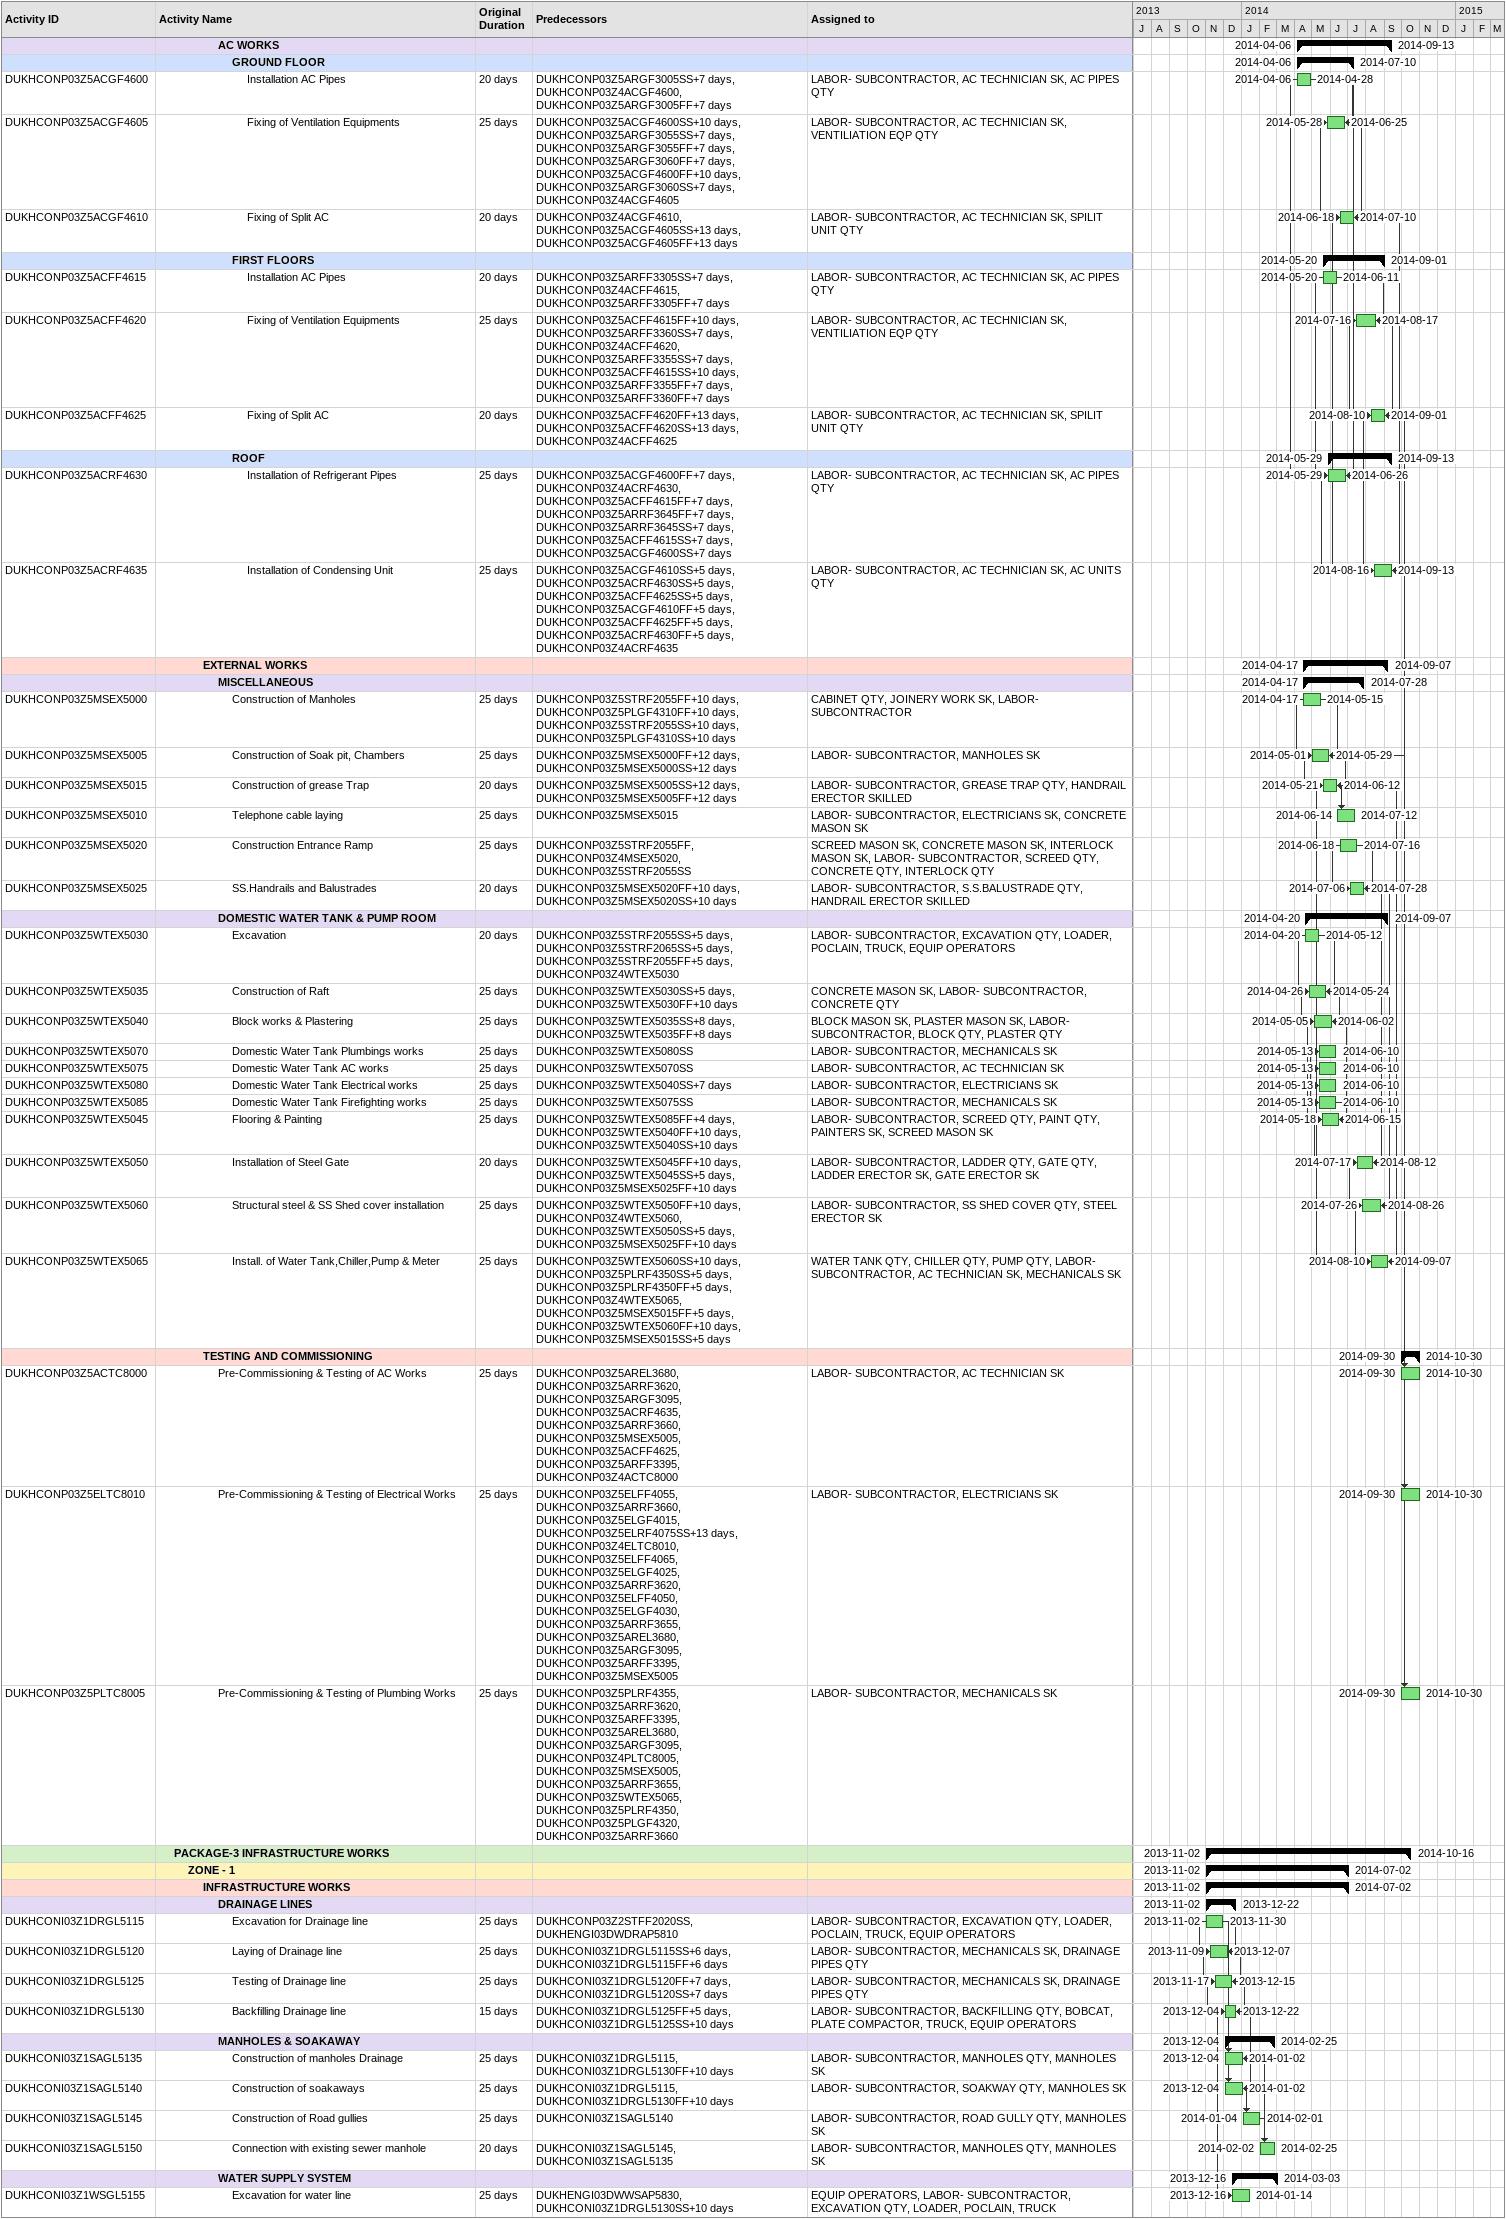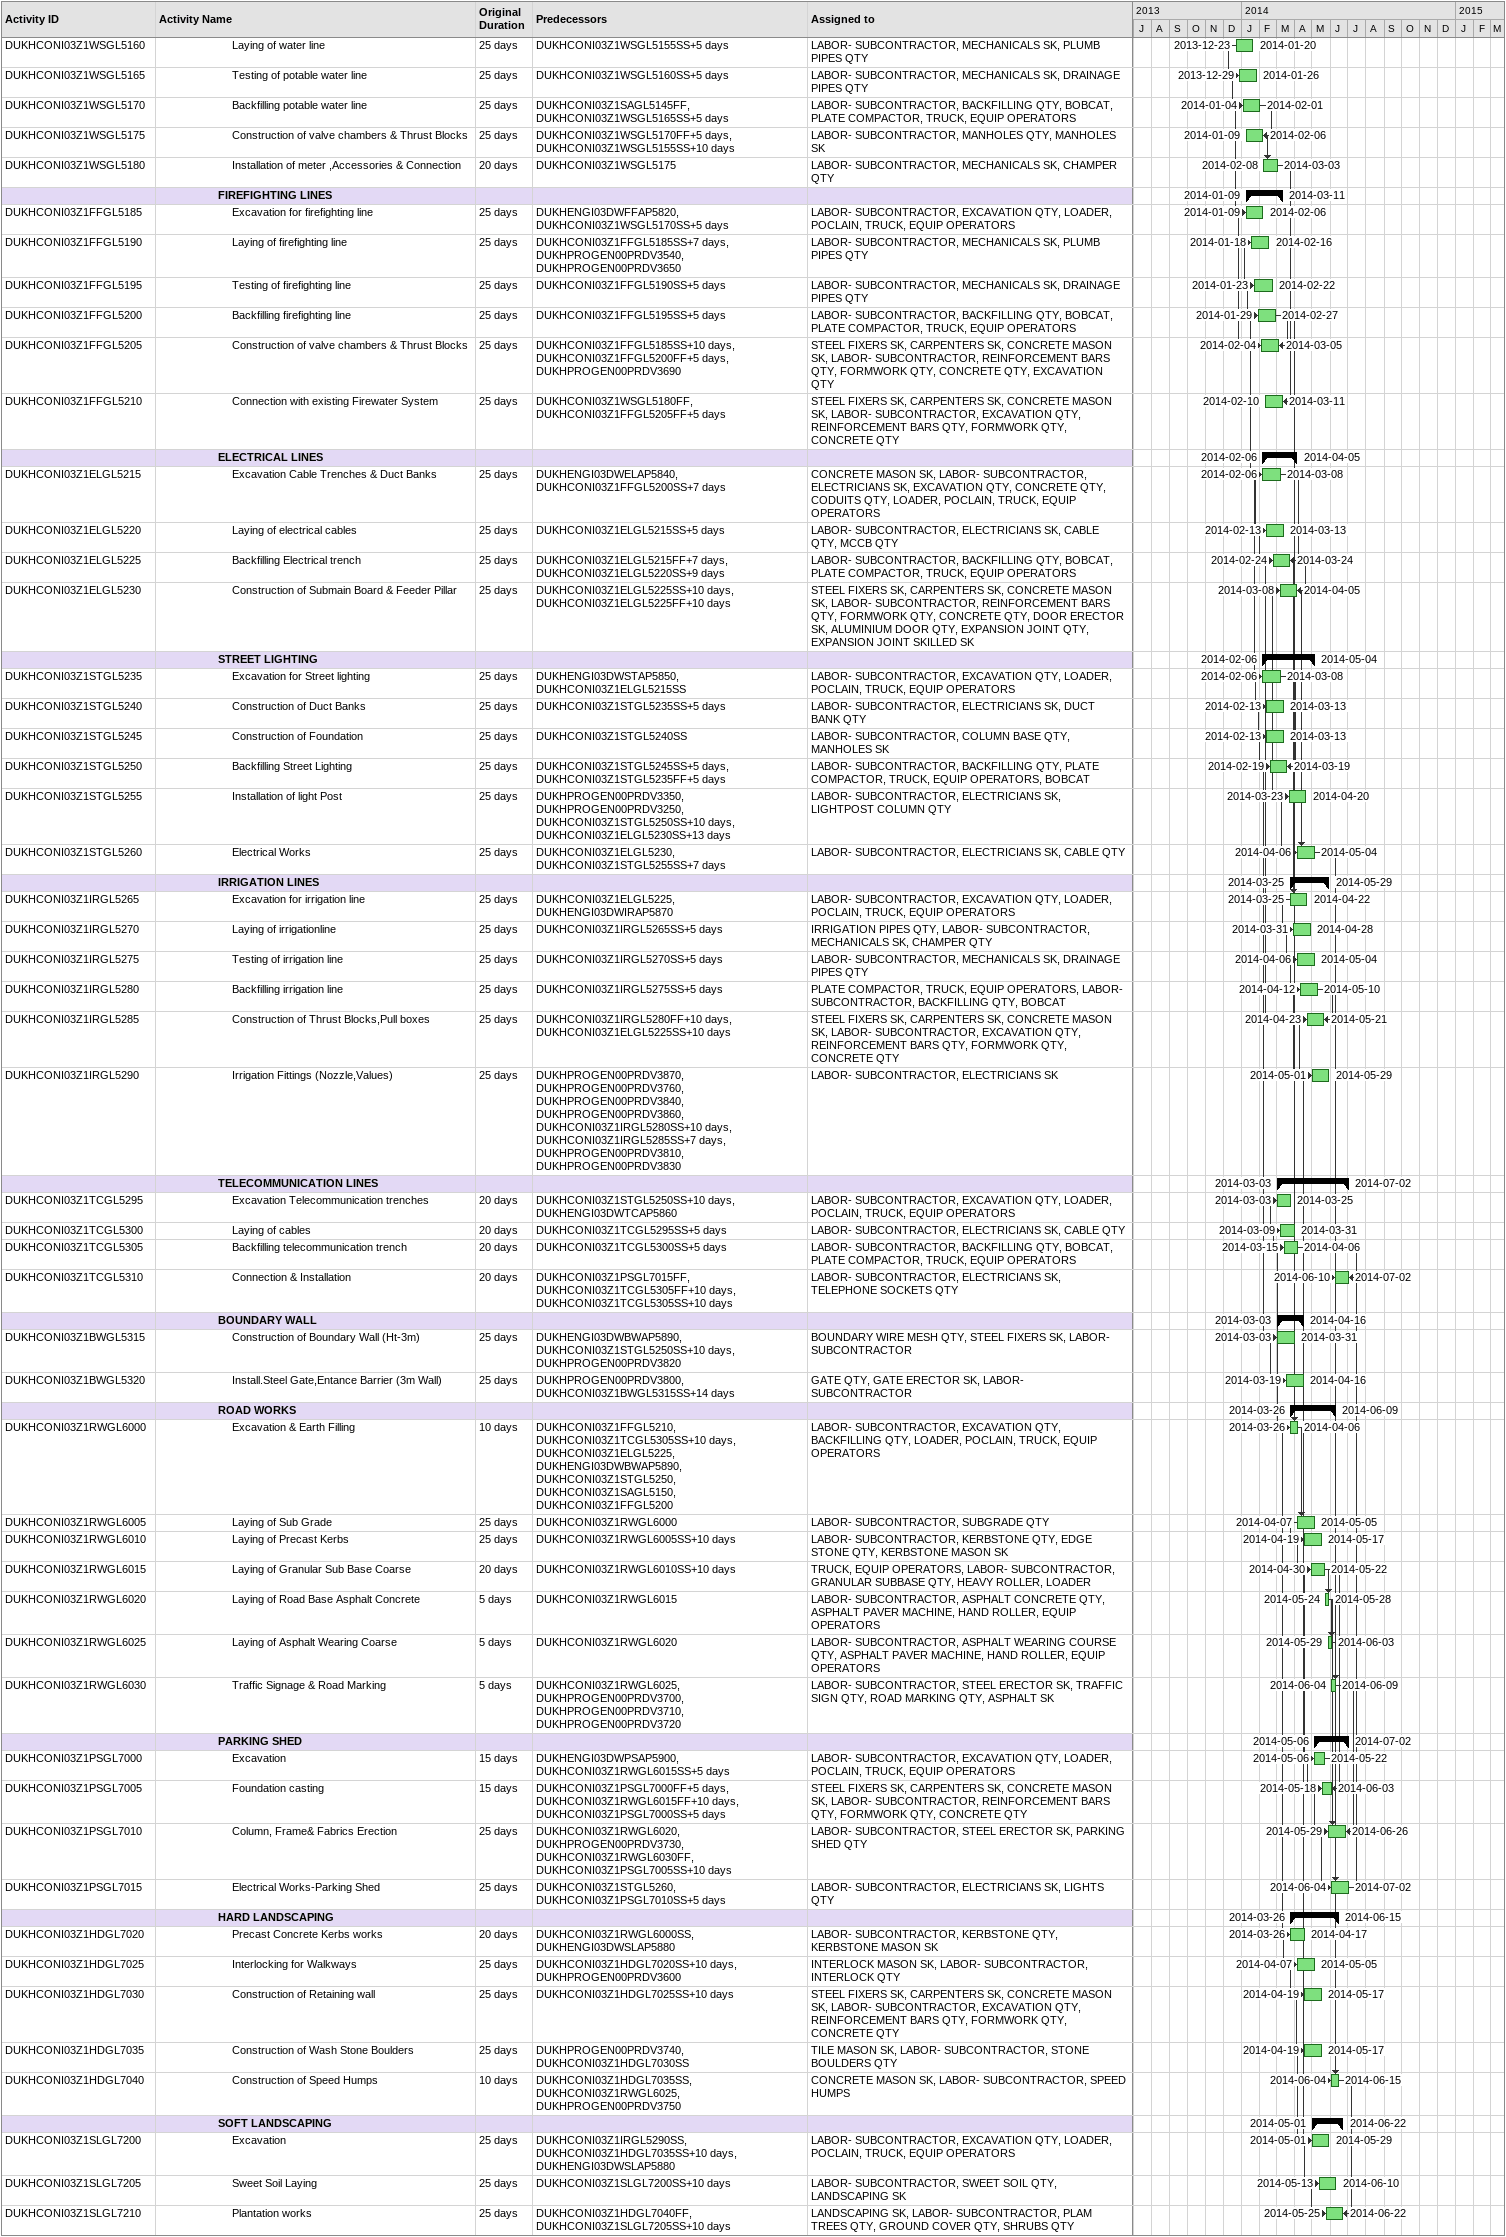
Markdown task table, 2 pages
| ID | Level | Task | Original duration | Start | Finish | Predecessors | Resources |
|---|---|---|---|---|---|---|---|
|  | 5 | **AC WORKS** |  | 2014-04-06 | 2014-09-13 |  |  |
|  | 6 | **GROUND FLOOR** |  | 2014-04-06 | 2014-07-10 |  |  |
| DUKHCONP03Z5ACGF4600 | 7 | Installation AC Pipes | 20d | 2014-04-06 | 2014-04-28 | DUKHCONP03Z5ARGF3005SS+7d, DUKHCONP03Z4ACGF4600, DUKHCONP03Z5ARGF3005FF+7d | LABOR- SUBCONTRACTOR, AC TECHNICIAN SK, AC PIPES QTY |
| DUKHCONP03Z5ACGF4605 | 7 | Fixing of Ventilation Equipments | 25d | 2014-05-28 | 2014-06-25 | DUKHCONP03Z5ACGF4600SS+10d, DUKHCONP03Z5ARGF3055SS+7d, DUKHCONP03Z5ARGF3055FF+7d, DUKHCONP03Z5ARGF3060FF+7d, DUKHCONP03Z5ACGF4600FF+10d, DUKHCONP03Z5ARGF3060SS+7d, DUKHCONP03Z4ACGF4605 | LABOR- SUBCONTRACTOR, AC TECHNICIAN SK, VENTILIATION EQP QTY |
| DUKHCONP03Z5ACGF4610 | 7 | Fixing of Split AC | 20d | 2014-06-18 | 2014-07-10 | DUKHCONP03Z4ACGF4610, DUKHCONP03Z5ACGF4605SS+13d, DUKHCONP03Z5ACGF4605FF+13d | LABOR- SUBCONTRACTOR, AC TECHNICIAN SK, SPILIT UNIT QTY |
|  | 6 | **FIRST FLOORS** |  | 2014-05-20 | 2014-09-01 |  |  |
| DUKHCONP03Z5ACFF4615 | 7 | Installation AC Pipes | 20d | 2014-05-20 | 2014-06-11 | DUKHCONP03Z5ARFF3305SS+7d, DUKHCONP03Z4ACFF4615, DUKHCONP03Z5ARFF3305FF+7d | LABOR- SUBCONTRACTOR, AC TECHNICIAN SK, AC PIPES QTY |
| DUKHCONP03Z5ACFF4620 | 7 | Fixing of Ventilation Equipments | 25d | 2014-07-16 | 2014-08-17 | DUKHCONP03Z5ACFF4615FF+10d, DUKHCONP03Z5ARFF3360SS+7d, DUKHCONP03Z4ACFF4620, DUKHCONP03Z5ARFF3355SS+7d, DUKHCONP03Z5ACFF4615SS+10d, DUKHCONP03Z5ARFF3355FF+7d, DUKHCONP03Z5ARFF3360FF+7d | LABOR- SUBCONTRACTOR, AC TECHNICIAN SK, VENTILIATION EQP QTY |
| DUKHCONP03Z5ACFF4625 | 7 | Fixing of Split AC | 20d | 2014-08-10 | 2014-09-01 | DUKHCONP03Z5ACFF4620FF+13d, DUKHCONP03Z5ACFF4620SS+13d, DUKHCONP03Z4ACFF4625 | LABOR- SUBCONTRACTOR, AC TECHNICIAN SK, SPILIT UNIT QTY |
|  | 6 | **ROOF** |  | 2014-05-29 | 2014-09-13 |  |  |
| DUKHCONP03Z5ACRF4630 | 7 | Installation of Refrigerant Pipes | 25d | 2014-05-29 | 2014-06-26 | DUKHCONP03Z5ACGF4600FF+7d, DUKHCONP03Z4ACRF4630, DUKHCONP03Z5ACFF4615FF+7d, DUKHCONP03Z5ARRF3645FF+7d, DUKHCONP03Z5ARRF3645SS+7d, DUKHCONP03Z5ACFF4615SS+7d, DUKHCONP03Z5ACGF4600SS+7d | LABOR- SUBCONTRACTOR, AC TECHNICIAN SK, AC PIPES QTY |
| DUKHCONP03Z5ACRF4635 | 7 | Installation of Condensing Unit | 25d | 2014-08-16 | 2014-09-13 | DUKHCONP03Z5ACGF4610SS+5d, DUKHCONP03Z5ACRF4630SS+5d, DUKHCONP03Z5ACFF4625SS+5d, DUKHCONP03Z5ACGF4610FF+5d, DUKHCONP03Z5ACFF4625FF+5d, DUKHCONP03Z5ACRF4630FF+5d, DUKHCONP03Z4ACRF4635 | LABOR- SUBCONTRACTOR, AC TECHNICIAN SK, AC UNITS QTY |
|  | 4 | **EXTERNAL WORKS** |  | 2014-04-17 | 2014-09-07 |  |  |
|  | 5 | **MISCELLANEOUS** |  | 2014-04-17 | 2014-07-28 |  |  |
| DUKHCONP03Z5MSEX5000 | 6 | Construction of Manholes | 25d | 2014-04-17 | 2014-05-15 | DUKHCONP03Z5STRF2055FF+10d, DUKHCONP03Z5PLGF4310FF+10d, DUKHCONP03Z5STRF2055SS+10d, DUKHCONP03Z5PLGF4310SS+10d | CABINET QTY, JOINERY WORK SK, LABOR- SUBCONTRACTOR |
| DUKHCONP03Z5MSEX5005 | 6 | Construction of Soak pit, Chambers | 25d | 2014-05-01 | 2014-05-29 | DUKHCONP03Z5MSEX5000FF+12d, DUKHCONP03Z5MSEX5000SS+12d | LABOR- SUBCONTRACTOR, MANHOLES SK |
| DUKHCONP03Z5MSEX5015 | 6 | Construction of grease Trap | 20d | 2014-05-21 | 2014-06-12 | DUKHCONP03Z5MSEX5005SS+12d, DUKHCONP03Z5MSEX5005FF+12d | LABOR- SUBCONTRACTOR, GREASE TRAP QTY, HANDRAIL ERECTOR SKILLED |
| DUKHCONP03Z5MSEX5010 | 6 | Telephone cable laying | 25d | 2014-06-14 | 2014-07-12 | DUKHCONP03Z5MSEX5015 | LABOR- SUBCONTRACTOR, ELECTRICIANS SK, CONCRETE MASON SK |
| DUKHCONP03Z5MSEX5020 | 6 | Construction Entrance Ramp | 25d | 2014-06-18 | 2014-07-16 | DUKHCONP03Z5STRF2055FF, DUKHCONP03Z4MSEX5020, DUKHCONP03Z5STRF2055SS | SCREED MASON SK, CONCRETE MASON SK, INTERLOCK MASON SK, LABOR- SUBCONTRACTOR, SCREED QTY, CONCRETE QTY, INTERLOCK QTY |
| DUKHCONP03Z5MSEX5025 | 6 | SS.Handrails and Balustrades | 20d | 2014-07-06 | 2014-07-28 | DUKHCONP03Z5MSEX5020FF+10d, DUKHCONP03Z5MSEX5020SS+10d | LABOR- SUBCONTRACTOR, S.S.BALUSTRADE QTY, HANDRAIL ERECTOR SKILLED |
|  | 5 | **DOMESTIC WATER TANK & PUMP ROOM** |  | 2014-04-20 | 2014-09-07 |  |  |
| DUKHCONP03Z5WTEX5030 | 6 | Excavation | 20d | 2014-04-20 | 2014-05-12 | DUKHCONP03Z5STRF2055SS+5d, DUKHCONP03Z5STRF2065SS+5d, DUKHCONP03Z5STRF2055FF+5d, DUKHCONP03Z4WTEX5030 | LABOR- SUBCONTRACTOR, EXCAVATION QTY, LOADER, POCLAIN, TRUCK, EQUIP OPERATORS |
| DUKHCONP03Z5WTEX5035 | 6 | Construction of Raft | 25d | 2014-04-26 | 2014-05-24 | DUKHCONP03Z5WTEX5030SS+5d, DUKHCONP03Z5WTEX5030FF+10d | CONCRETE MASON SK, LABOR- SUBCONTRACTOR, CONCRETE QTY |
| DUKHCONP03Z5WTEX5040 | 6 | Block works & Plastering | 25d | 2014-05-05 | 2014-06-02 | DUKHCONP03Z5WTEX5035SS+8d, DUKHCONP03Z5WTEX5035FF+8d | BLOCK MASON SK, PLASTER MASON SK, LABOR- SUBCONTRACTOR, BLOCK QTY, PLASTER QTY |
| DUKHCONP03Z5WTEX5070 | 6 | Domestic Water Tank Plumbings works | 25d | 2014-05-13 | 2014-06-10 | DUKHCONP03Z5WTEX5080SS | LABOR- SUBCONTRACTOR, MECHANICALS SK |
| DUKHCONP03Z5WTEX5075 | 6 | Domestic Water Tank AC works | 25d | 2014-05-13 | 2014-06-10 | DUKHCONP03Z5WTEX5070SS | LABOR- SUBCONTRACTOR, AC TECHNICIAN SK |
| DUKHCONP03Z5WTEX5080 | 6 | Domestic Water Tank Electrical works | 25d | 2014-05-13 | 2014-06-10 | DUKHCONP03Z5WTEX5040SS+7d | LABOR- SUBCONTRACTOR, ELECTRICIANS SK |
| DUKHCONP03Z5WTEX5085 | 6 | Domestic Water Tank Firefighting works | 25d | 2014-05-13 | 2014-06-10 | DUKHCONP03Z5WTEX5075SS | LABOR- SUBCONTRACTOR, MECHANICALS SK |
| DUKHCONP03Z5WTEX5045 | 6 | Flooring & Painting | 25d | 2014-05-18 | 2014-06-15 | DUKHCONP03Z5WTEX5085FF+4d, DUKHCONP03Z5WTEX5040FF+10d, DUKHCONP03Z5WTEX5040SS+10d | LABOR- SUBCONTRACTOR, SCREED QTY, PAINT QTY, PAINTERS SK, SCREED MASON SK |
| DUKHCONP03Z5WTEX5050 | 6 | Installation of Steel Gate | 20d | 2014-07-17 | 2014-08-12 | DUKHCONP03Z5WTEX5045FF+10d, DUKHCONP03Z5WTEX5045SS+5d, DUKHCONP03Z5MSEX5025FF+10d | LABOR- SUBCONTRACTOR, LADDER QTY, GATE QTY, LADDER ERECTOR SK, GATE ERECTOR SK |
| DUKHCONP03Z5WTEX5060 | 6 | Structural steel & SS Shed cover installation | 25d | 2014-07-26 | 2014-08-26 | DUKHCONP03Z5WTEX5050FF+10d, DUKHCONP03Z4WTEX5060, DUKHCONP03Z5WTEX5050SS+5d, DUKHCONP03Z5MSEX5025FF+10d | LABOR- SUBCONTRACTOR, SS SHED COVER QTY, STEEL ERECTOR SK |
| DUKHCONP03Z5WTEX5065 | 6 | Install. of Water Tank,Chiller,Pump & Meter | 25d | 2014-08-10 | 2014-09-07 | DUKHCONP03Z5WTEX5060SS+10d, DUKHCONP03Z5PLRF4350SS+5d, DUKHCONP03Z5PLRF4350FF+5d, DUKHCONP03Z4WTEX5065, DUKHCONP03Z5MSEX5015FF+5d, DUKHCONP03Z5WTEX5060FF+10d, DUKHCONP03Z5MSEX5015SS+5d | WATER TANK QTY, CHILLER QTY, PUMP QTY, LABOR- SUBCONTRACTOR, AC TECHNICIAN SK, MECHANICALS SK |
|  | 4 | **TESTING AND COMMISSIONING** |  | 2014-09-30 | 2014-10-30 |  |  |
| DUKHCONP03Z5ACTC8000 | 5 | Pre-Commissioning & Testing of AC Works | 25d | 2014-09-30 | 2014-10-30 | DUKHCONP03Z5AREL3680, DUKHCONP03Z5ARRF3620, DUKHCONP03Z5ARGF3095, DUKHCONP03Z5ACRF4635, DUKHCONP03Z5ARRF3660, DUKHCONP03Z5MSEX5005, DUKHCONP03Z5ACFF4625, DUKHCONP03Z5ARFF3395, DUKHCONP03Z4ACTC8000 | LABOR- SUBCONTRACTOR, AC TECHNICIAN SK |
| DUKHCONP03Z5ELTC8010 | 5 | Pre-Commissioning & Testing of Electrical Works | 25d | 2014-09-30 | 2014-10-30 | DUKHCONP03Z5ELFF4055, DUKHCONP03Z5ARRF3660, DUKHCONP03Z5ELGF4015, DUKHCONP03Z5ELRF4075SS+13d, DUKHCONP03Z4ELTC8010, DUKHCONP03Z5ELFF4065, DUKHCONP03Z5ELGF4025, DUKHCONP03Z5ARRF3620, DUKHCONP03Z5ELFF4050, DUKHCONP03Z5ELGF4030, DUKHCONP03Z5ARRF3655, DUKHCONP03Z5AREL3680, DUKHCONP03Z5ARGF3095, DUKHCONP03Z5ARFF3395, DUKHCONP03Z5MSEX5005 | LABOR- SUBCONTRACTOR, ELECTRICIANS SK |
| DUKHCONP03Z5PLTC8005 | 5 | Pre-Commissioning & Testing of Plumbing Works | 25d | 2014-09-30 | 2014-10-30 | DUKHCONP03Z5PLRF4355, DUKHCONP03Z5ARRF3620, DUKHCONP03Z5ARFF3395, DUKHCONP03Z5AREL3680, DUKHCONP03Z5ARGF3095, DUKHCONP03Z4PLTC8005, DUKHCONP03Z5MSEX5005, DUKHCONP03Z5ARRF3655, DUKHCONP03Z5WTEX5065, DUKHCONP03Z5PLRF4350, DUKHCONP03Z5PLGF4320, DUKHCONP03Z5ARRF3660 | LABOR- SUBCONTRACTOR, MECHANICALS SK |
|  | 2 | **PACKAGE-3 INFRASTRUCTURE WORKS** |  | 2013-11-02 | 2014-10-16 |  |  |
|  | 3 | **ZONE - 1** |  | 2013-11-02 | 2014-07-02 |  |  |
|  | 4 | **INFRASTRUCTURE WORKS** |  | 2013-11-02 | 2014-07-02 |  |  |
|  | 5 | **DRAINAGE LINES** |  | 2013-11-02 | 2013-12-22 |  |  |
| DUKHCONI03Z1DRGL5115 | 6 | Excavation for Drainage line | 25d | 2013-11-02 | 2013-11-30 | DUKHCONP03Z2STFF2020SS, DUKHENGI03DWDRAP5810 | LABOR- SUBCONTRACTOR, EXCAVATION QTY, LOADER, POCLAIN, TRUCK, EQUIP OPERATORS |
| DUKHCONI03Z1DRGL5120 | 6 | Laying of Drainage line | 25d | 2013-11-09 | 2013-12-07 | DUKHCONI03Z1DRGL5115SS+6d, DUKHCONI03Z1DRGL5115FF+6d | LABOR- SUBCONTRACTOR, MECHANICALS SK, DRAINAGE PIPES QTY |
| DUKHCONI03Z1DRGL5125 | 6 | Testing of Drainage line | 25d | 2013-11-17 | 2013-12-15 | DUKHCONI03Z1DRGL5120FF+7d, DUKHCONI03Z1DRGL5120SS+7d | LABOR- SUBCONTRACTOR, MECHANICALS SK, DRAINAGE PIPES QTY |
| DUKHCONI03Z1DRGL5130 | 6 | Backfilling Drainage line | 15d | 2013-12-04 | 2013-12-22 | DUKHCONI03Z1DRGL5125FF+5d, DUKHCONI03Z1DRGL5125SS+10d | LABOR- SUBCONTRACTOR, BACKFILLING QTY, BOBCAT, PLATE COMPACTOR, TRUCK, EQUIP OPERATORS |
|  | 5 | **MANHOLES & SOAKAWAY** |  | 2013-12-04 | 2014-02-25 |  |  |
| DUKHCONI03Z1SAGL5135 | 6 | Construction of manholes Drainage | 25d | 2013-12-04 | 2014-01-02 | DUKHCONI03Z1DRGL5115, DUKHCONI03Z1DRGL5130FF+10d | LABOR- SUBCONTRACTOR, MANHOLES QTY, MANHOLES SK |
| DUKHCONI03Z1SAGL5140 | 6 | Construction of soakaways | 25d | 2013-12-04 | 2014-01-02 | DUKHCONI03Z1DRGL5115, DUKHCONI03Z1DRGL5130FF+10d | LABOR- SUBCONTRACTOR, SOAKWAY QTY, MANHOLES SK |
| DUKHCONI03Z1SAGL5145 | 6 | Construction of Road gullies | 25d | 2014-01-04 | 2014-02-01 | DUKHCONI03Z1SAGL5140 | LABOR- SUBCONTRACTOR, ROAD GULLY QTY, MANHOLES SK |
| DUKHCONI03Z1SAGL5150 | 6 | Connection with existing sewer manhole | 20d | 2014-02-02 | 2014-02-25 | DUKHCONI03Z1SAGL5145, DUKHCONI03Z1SAGL5135 | LABOR- SUBCONTRACTOR, MANHOLES QTY, MANHOLES SK |
|  | 5 | **WATER SUPPLY SYSTEM** |  | 2013-12-16 | 2014-03-03 |  |  |
| DUKHCONI03Z1WSGL5155 | 6 | Excavation for water line | 25d | 2013-12-16 | 2014-01-14 | DUKHENGI03DWWSAP5830, DUKHCONI03Z1DRGL5130SS+10d | EQUIP OPERATORS, LABOR- SUBCONTRACTOR, EXCAVATION QTY, LOADER, POCLAIN, TRUCK |
| DUKHCONI03Z1WSGL5160 | 6 | Laying of water line | 25d | 2013-12-23 | 2014-01-20 | DUKHCONI03Z1WSGL5155SS+5d | LABOR- SUBCONTRACTOR, MECHANICALS SK, PLUMB PIPES QTY |
| DUKHCONI03Z1WSGL5165 | 6 | Testing of potable water line | 25d | 2013-12-29 | 2014-01-26 | DUKHCONI03Z1WSGL5160SS+5d | LABOR- SUBCONTRACTOR, MECHANICALS SK, DRAINAGE PIPES QTY |
| DUKHCONI03Z1WSGL5170 | 6 | Backfilling potable water line | 25d | 2014-01-04 | 2014-02-01 | DUKHCONI03Z1SAGL5145FF, DUKHCONI03Z1WSGL5165SS+5d | LABOR- SUBCONTRACTOR, BACKFILLING QTY, BOBCAT, PLATE COMPACTOR, TRUCK, EQUIP OPERATORS |
| DUKHCONI03Z1WSGL5175 | 6 | Construction of valve chambers & Thrust Blocks | 25d | 2014-01-09 | 2014-02-06 | DUKHCONI03Z1WSGL5170FF+5d, DUKHCONI03Z1WSGL5155SS+10d | LABOR- SUBCONTRACTOR, MANHOLES QTY, MANHOLES SK |
| DUKHCONI03Z1WSGL5180 | 6 | Installation of meter ,Accessories & Connection | 20d | 2014-02-08 | 2014-03-03 | DUKHCONI03Z1WSGL5175 | LABOR- SUBCONTRACTOR, MECHANICALS SK, CHAMPER QTY |
|  | 5 | **FIREFIGHTING LINES** |  | 2014-01-09 | 2014-03-11 |  |  |
| DUKHCONI03Z1FFGL5185 | 6 | Excavation for firefighting line | 25d | 2014-01-09 | 2014-02-06 | DUKHENGI03DWFFAP5820, DUKHCONI03Z1WSGL5170SS+5d | LABOR- SUBCONTRACTOR, EXCAVATION QTY, LOADER, POCLAIN, TRUCK, EQUIP OPERATORS |
| DUKHCONI03Z1FFGL5190 | 6 | Laying of firefighting line | 25d | 2014-01-18 | 2014-02-16 | DUKHCONI03Z1FFGL5185SS+7d, DUKHPROGEN00PRDV3540, DUKHPROGEN00PRDV3650 | LABOR- SUBCONTRACTOR, MECHANICALS SK, PLUMB PIPES QTY |
| DUKHCONI03Z1FFGL5195 | 6 | Testing of firefighting line | 25d | 2014-01-23 | 2014-02-22 | DUKHCONI03Z1FFGL5190SS+5d | LABOR- SUBCONTRACTOR, MECHANICALS SK, DRAINAGE PIPES QTY |
| DUKHCONI03Z1FFGL5200 | 6 | Backfilling firefighting line | 25d | 2014-01-29 | 2014-02-27 | DUKHCONI03Z1FFGL5195SS+5d | LABOR- SUBCONTRACTOR, BACKFILLING QTY, BOBCAT, PLATE COMPACTOR, TRUCK, EQUIP OPERATORS |
| DUKHCONI03Z1FFGL5205 | 6 | Construction of valve chambers & Thrust Blocks | 25d | 2014-02-04 | 2014-03-05 | DUKHCONI03Z1FFGL5185SS+10d, DUKHCONI03Z1FFGL5200FF+5d, DUKHPROGEN00PRDV3690 | STEEL FIXERS SK, CARPENTERS SK, CONCRETE MASON SK, LABOR- SUBCONTRACTOR, REINFORCEMENT BARS QTY, FORMWORK QTY, CONCRETE QTY, EXCAVATION QTY |
| DUKHCONI03Z1FFGL5210 | 6 | Connection with existing Firewater System | 25d | 2014-02-10 | 2014-03-11 | DUKHCONI03Z1WSGL5180FF, DUKHCONI03Z1FFGL5205FF+5d | STEEL FIXERS SK, CARPENTERS SK, CONCRETE MASON SK, LABOR- SUBCONTRACTOR, EXCAVATION QTY, REINFORCEMENT BARS QTY, FORMWORK QTY, CONCRETE QTY |
|  | 5 | **ELECTRICAL LINES** |  | 2014-02-06 | 2014-04-05 |  |  |
| DUKHCONI03Z1ELGL5215 | 6 | Excavation Cable Trenches & Duct Banks | 25d | 2014-02-06 | 2014-03-08 | DUKHENGI03DWELAP5840, DUKHCONI03Z1FFGL5200SS+7d | CONCRETE MASON SK, LABOR- SUBCONTRACTOR, ELECTRICIANS SK, EXCAVATION QTY, CONCRETE QTY, CODUITS QTY, LOADER, POCLAIN, TRUCK, EQUIP OPERATORS |
| DUKHCONI03Z1ELGL5220 | 6 | Laying of electrical cables | 25d | 2014-02-13 | 2014-03-13 | DUKHCONI03Z1ELGL5215SS+5d | LABOR- SUBCONTRACTOR, ELECTRICIANS SK, CABLE QTY, MCCB QTY |
| DUKHCONI03Z1ELGL5225 | 6 | Backfilling Electrical trench | 25d | 2014-02-24 | 2014-03-24 | DUKHCONI03Z1ELGL5215FF+7d, DUKHCONI03Z1ELGL5220SS+9d | LABOR- SUBCONTRACTOR, BACKFILLING QTY, BOBCAT, PLATE COMPACTOR, TRUCK, EQUIP OPERATORS |
| DUKHCONI03Z1ELGL5230 | 6 | Construction of Submain Board & Feeder Pillar | 25d | 2014-03-08 | 2014-04-05 | DUKHCONI03Z1ELGL5225SS+10d, DUKHCONI03Z1ELGL5225FF+10d | STEEL FIXERS SK, CARPENTERS SK, CONCRETE MASON SK, LABOR- SUBCONTRACTOR, REINFORCEMENT BARS QTY, FORMWORK QTY, CONCRETE QTY, DOOR ERECTOR SK, ALUMINIUM DOOR QTY, EXPANSION JOINT QTY, EXPANSION JOINT SKILLED SK |
|  | 5 | **STREET LIGHTING** |  | 2014-02-06 | 2014-05-04 |  |  |
| DUKHCONI03Z1STGL5235 | 6 | Excavation for Street lighting | 25d | 2014-02-06 | 2014-03-08 | DUKHENGI03DWSTAP5850, DUKHCONI03Z1ELGL5215SS | LABOR- SUBCONTRACTOR, EXCAVATION QTY, LOADER, POCLAIN, TRUCK, EQUIP OPERATORS |
| DUKHCONI03Z1STGL5240 | 6 | Construction of Duct Banks | 25d | 2014-02-13 | 2014-03-13 | DUKHCONI03Z1STGL5235SS+5d | LABOR- SUBCONTRACTOR, ELECTRICIANS SK, DUCT BANK QTY |
| DUKHCONI03Z1STGL5245 | 6 | Construction of Foundation | 25d | 2014-02-13 | 2014-03-13 | DUKHCONI03Z1STGL5240SS | LABOR- SUBCONTRACTOR, COLUMN BASE QTY, MANHOLES SK |
| DUKHCONI03Z1STGL5250 | 6 | Backfilling Street Lighting | 25d | 2014-02-19 | 2014-03-19 | DUKHCONI03Z1STGL5245SS+5d, DUKHCONI03Z1STGL5235FF+5d | LABOR- SUBCONTRACTOR, BACKFILLING QTY, PLATE COMPACTOR, TRUCK, EQUIP OPERATORS, BOBCAT |
| DUKHCONI03Z1STGL5255 | 6 | Installation of light Post | 25d | 2014-03-23 | 2014-04-20 | DUKHPROGEN00PRDV3350, DUKHPROGEN00PRDV3250, DUKHCONI03Z1STGL5250SS+10d, DUKHCONI03Z1ELGL5230SS+13d | LABOR- SUBCONTRACTOR, ELECTRICIANS SK, LIGHTPOST COLUMN QTY |
| DUKHCONI03Z1STGL5260 | 6 | Electrical Works | 25d | 2014-04-06 | 2014-05-04 | DUKHCONI03Z1ELGL5230, DUKHCONI03Z1STGL5255SS+7d | LABOR- SUBCONTRACTOR, ELECTRICIANS SK, CABLE QTY |
|  | 5 | **IRRIGATION LINES** |  | 2014-03-25 | 2014-05-29 |  |  |
| DUKHCONI03Z1IRGL5265 | 6 | Excavation for irrigation line | 25d | 2014-03-25 | 2014-04-22 | DUKHCONI03Z1ELGL5225, DUKHENGI03DWIRAP5870 | LABOR- SUBCONTRACTOR, EXCAVATION QTY, LOADER, POCLAIN, TRUCK, EQUIP OPERATORS |
| DUKHCONI03Z1IRGL5270 | 6 | Laying of irrigationline | 25d | 2014-03-31 | 2014-04-28 | DUKHCONI03Z1IRGL5265SS+5d | IRRIGATION PIPES QTY, LABOR- SUBCONTRACTOR, MECHANICALS SK, CHAMPER QTY |
| DUKHCONI03Z1IRGL5275 | 6 | Testing of irrigation line | 25d | 2014-04-06 | 2014-05-04 | DUKHCONI03Z1IRGL5270SS+5d | LABOR- SUBCONTRACTOR, MECHANICALS SK, DRAINAGE PIPES QTY |
| DUKHCONI03Z1IRGL5280 | 6 | Backfilling irrigation line | 25d | 2014-04-12 | 2014-05-10 | DUKHCONI03Z1IRGL5275SS+5d | PLATE COMPACTOR, TRUCK, EQUIP OPERATORS, LABOR- SUBCONTRACTOR, BACKFILLING QTY, BOBCAT |
| DUKHCONI03Z1IRGL5285 | 6 | Construction of Thrust Blocks,Pull boxes | 25d | 2014-04-23 | 2014-05-21 | DUKHCONI03Z1IRGL5280FF+10d, DUKHCONI03Z1ELGL5225SS+10d | STEEL FIXERS SK, CARPENTERS SK, CONCRETE MASON SK, LABOR- SUBCONTRACTOR, EXCAVATION QTY, REINFORCEMENT BARS QTY, FORMWORK QTY, CONCRETE QTY |
| DUKHCONI03Z1IRGL5290 | 6 | Irrigation Fittings (Nozzle,Values) | 25d | 2014-05-01 | 2014-05-29 | DUKHPROGEN00PRDV3870, DUKHPROGEN00PRDV3760, DUKHPROGEN00PRDV3840, DUKHPROGEN00PRDV3860, DUKHCONI03Z1IRGL5280SS+10d, DUKHCONI03Z1IRGL5285SS+7d, DUKHPROGEN00PRDV3810, DUKHPROGEN00PRDV3830 | LABOR- SUBCONTRACTOR, ELECTRICIANS SK |
|  | 5 | **TELECOMMUNICATION LINES** |  | 2014-03-03 | 2014-07-02 |  |  |
| DUKHCONI03Z1TCGL5295 | 6 | Excavation Telecommunication trenches | 20d | 2014-03-03 | 2014-03-25 | DUKHCONI03Z1STGL5250SS+10d, DUKHENGI03DWTCAP5860 | LABOR- SUBCONTRACTOR, EXCAVATION QTY, LOADER, POCLAIN, TRUCK, EQUIP OPERATORS |
| DUKHCONI03Z1TCGL5300 | 6 | Laying of cables | 20d | 2014-03-09 | 2014-03-31 | DUKHCONI03Z1TCGL5295SS+5d | LABOR- SUBCONTRACTOR, ELECTRICIANS SK, CABLE QTY |
| DUKHCONI03Z1TCGL5305 | 6 | Backfilling telecommunication trench | 20d | 2014-03-15 | 2014-04-06 | DUKHCONI03Z1TCGL5300SS+5d | LABOR- SUBCONTRACTOR, BACKFILLING QTY, BOBCAT, PLATE COMPACTOR, TRUCK, EQUIP OPERATORS |
| DUKHCONI03Z1TCGL5310 | 6 | Connection & Installation | 20d | 2014-06-10 | 2014-07-02 | DUKHCONI03Z1PSGL7015FF, DUKHCONI03Z1TCGL5305FF+10d, DUKHCONI03Z1TCGL5305SS+10d | LABOR- SUBCONTRACTOR, ELECTRICIANS SK, TELEPHONE SOCKETS QTY |
|  | 5 | **BOUNDARY WALL** |  | 2014-03-03 | 2014-04-16 |  |  |
| DUKHCONI03Z1BWGL5315 | 6 | Construction of Boundary Wall (Ht-3m) | 25d | 2014-03-03 | 2014-03-31 | DUKHENGI03DWBWAP5890, DUKHCONI03Z1STGL5250SS+10d, DUKHPROGEN00PRDV3820 | BOUNDARY WIRE MESH QTY, STEEL FIXERS SK, LABOR- SUBCONTRACTOR |
| DUKHCONI03Z1BWGL5320 | 6 | Install.Steel Gate,Entance Barrier (3m Wall) | 25d | 2014-03-19 | 2014-04-16 | DUKHPROGEN00PRDV3800, DUKHCONI03Z1BWGL5315SS+14d | GATE QTY, GATE ERECTOR SK, LABOR- SUBCONTRACTOR |
|  | 5 | **ROAD WORKS** |  | 2014-03-26 | 2014-06-09 |  |  |
| DUKHCONI03Z1RWGL6000 | 6 | Excavation & Earth Filling | 10d | 2014-03-26 | 2014-04-06 | DUKHCONI03Z1FFGL5210, DUKHCONI03Z1TCGL5305SS+10d, DUKHCONI03Z1ELGL5225, DUKHENGI03DWBWAP5890, DUKHCONI03Z1STGL5250, DUKHCONI03Z1SAGL5150, DUKHCONI03Z1FFGL5200 | LABOR- SUBCONTRACTOR, EXCAVATION QTY, BACKFILLING QTY, LOADER, POCLAIN, TRUCK, EQUIP OPERATORS |
| DUKHCONI03Z1RWGL6005 | 6 | Laying of Sub Grade | 25d | 2014-04-07 | 2014-05-05 | DUKHCONI03Z1RWGL6000 | LABOR- SUBCONTRACTOR, SUBGRADE QTY |
| DUKHCONI03Z1RWGL6010 | 6 | Laying of Precast Kerbs | 25d | 2014-04-19 | 2014-05-17 | DUKHCONI03Z1RWGL6005SS+10d | LABOR- SUBCONTRACTOR, KERBSTONE QTY, EDGE STONE QTY, KERBSTONE MASON SK |
| DUKHCONI03Z1RWGL6015 | 6 | Laying of Granular Sub Base Coarse | 20d | 2014-04-30 | 2014-05-22 | DUKHCONI03Z1RWGL6010SS+10d | TRUCK, EQUIP OPERATORS, LABOR- SUBCONTRACTOR, GRANULAR SUBBASE QTY, HEAVY ROLLER, LOADER |
| DUKHCONI03Z1RWGL6020 | 6 | Laying of Road Base Asphalt Concrete | 5d | 2014-05-24 | 2014-05-28 | DUKHCONI03Z1RWGL6015 | LABOR- SUBCONTRACTOR, ASPHALT CONCRETE QTY, ASPHALT PAVER MACHINE, HAND ROLLER, EQUIP OPERATORS |
| DUKHCONI03Z1RWGL6025 | 6 | Laying of Asphalt Wearing Coarse | 5d | 2014-05-29 | 2014-06-03 | DUKHCONI03Z1RWGL6020 | LABOR- SUBCONTRACTOR, ASPHALT WEARING COURSE QTY, ASPHALT PAVER MACHINE, HAND ROLLER, EQUIP OPERATORS |
| DUKHCONI03Z1RWGL6030 | 6 | Traffic Signage & Road Marking | 5d | 2014-06-04 | 2014-06-09 | DUKHCONI03Z1RWGL6025, DUKHPROGEN00PRDV3700, DUKHPROGEN00PRDV3710, DUKHPROGEN00PRDV3720 | LABOR- SUBCONTRACTOR, STEEL ERECTOR SK, TRAFFIC SIGN QTY, ROAD MARKING QTY, ASPHALT SK |
|  | 5 | **PARKING SHED** |  | 2014-05-06 | 2014-07-02 |  |  |
| DUKHCONI03Z1PSGL7000 | 6 | Excavation | 15d | 2014-05-06 | 2014-05-22 | DUKHENGI03DWPSAP5900, DUKHCONI03Z1RWGL6015SS+5d | LABOR- SUBCONTRACTOR, EXCAVATION QTY, LOADER, POCLAIN, TRUCK, EQUIP OPERATORS |
| DUKHCONI03Z1PSGL7005 | 6 | Foundation casting | 15d | 2014-05-18 | 2014-06-03 | DUKHCONI03Z1PSGL7000FF+5d, DUKHCONI03Z1RWGL6015FF+10d, DUKHCONI03Z1PSGL7000SS+5d | STEEL FIXERS SK, CARPENTERS SK, CONCRETE MASON SK, LABOR- SUBCONTRACTOR, REINFORCEMENT BARS QTY, FORMWORK QTY, CONCRETE QTY |
| DUKHCONI03Z1PSGL7010 | 6 | Column, Frame& Fabrics Erection | 25d | 2014-05-29 | 2014-06-26 | DUKHCONI03Z1RWGL6020, DUKHPROGEN00PRDV3730, DUKHCONI03Z1RWGL6030FF, DUKHCONI03Z1PSGL7005SS+10d | LABOR- SUBCONTRACTOR, STEEL ERECTOR SK, PARKING SHED QTY |
| DUKHCONI03Z1PSGL7015 | 6 | Electrical Works-Parking Shed | 25d | 2014-06-04 | 2014-07-02 | DUKHCONI03Z1STGL5260, DUKHCONI03Z1PSGL7010SS+5d | LABOR- SUBCONTRACTOR, ELECTRICIANS SK, LIGHTS QTY |
|  | 5 | **HARD LANDSCAPING** |  | 2014-03-26 | 2014-06-15 |  |  |
| DUKHCONI03Z1HDGL7020 | 6 | Precast Concrete Kerbs works | 20d | 2014-03-26 | 2014-04-17 | DUKHCONI03Z1RWGL6000SS, DUKHENGI03DWSLAP5880 | LABOR- SUBCONTRACTOR, KERBSTONE QTY, KERBSTONE MASON SK |
| DUKHCONI03Z1HDGL7025 | 6 | Interlocking for Walkways | 25d | 2014-04-07 | 2014-05-05 | DUKHCONI03Z1HDGL7020SS+10d, DUKHPROGEN00PRDV3600 | INTERLOCK MASON SK, LABOR- SUBCONTRACTOR, INTERLOCK QTY |
| DUKHCONI03Z1HDGL7030 | 6 | Construction of Retaining wall | 25d | 2014-04-19 | 2014-05-17 | DUKHCONI03Z1HDGL7025SS+10d | STEEL FIXERS SK, CARPENTERS SK, CONCRETE MASON SK, LABOR- SUBCONTRACTOR, EXCAVATION QTY, REINFORCEMENT BARS QTY, FORMWORK QTY, CONCRETE QTY |
| DUKHCONI03Z1HDGL7035 | 6 | Construction of Wash Stone Boulders | 25d | 2014-04-19 | 2014-05-17 | DUKHPROGEN00PRDV3740, DUKHCONI03Z1HDGL7030SS | TILE MASON SK, LABOR- SUBCONTRACTOR, STONE BOULDERS QTY |
| DUKHCONI03Z1HDGL7040 | 6 | Construction of Speed Humps | 10d | 2014-06-04 | 2014-06-15 | DUKHCONI03Z1HDGL7035SS, DUKHCONI03Z1RWGL6025, DUKHPROGEN00PRDV3750 | CONCRETE MASON SK, LABOR- SUBCONTRACTOR, SPEED HUMPS |
|  | 5 | **SOFT LANDSCAPING** |  | 2014-05-01 | 2014-06-22 |  |  |
| DUKHCONI03Z1SLGL7200 | 6 | Excavation | 25d | 2014-05-01 | 2014-05-29 | DUKHCONI03Z1IRGL5290SS, DUKHCONI03Z1HDGL7035SS+10d, DUKHENGI03DWSLAP5880 | LABOR- SUBCONTRACTOR, EXCAVATION QTY, LOADER, POCLAIN, TRUCK, EQUIP OPERATORS |
| DUKHCONI03Z1SLGL7205 | 6 | Sweet Soil Laying | 25d | 2014-05-13 | 2014-06-10 | DUKHCONI03Z1SLGL7200SS+10d | LABOR- SUBCONTRACTOR, SWEET SOIL QTY, LANDSCAPING SK |
| DUKHCONI03Z1SLGL7210 | 6 | Plantation works | 25d | 2014-05-25 | 2014-06-22 | DUKHCONI03Z1HDGL7040FF, DUKHCONI03Z1SLGL7205SS+10d | LANDSCAPING SK, LABOR- SUBCONTRACTOR, PLAM TREES QTY, GROUND COVER QTY, SHRUBS QTY |
